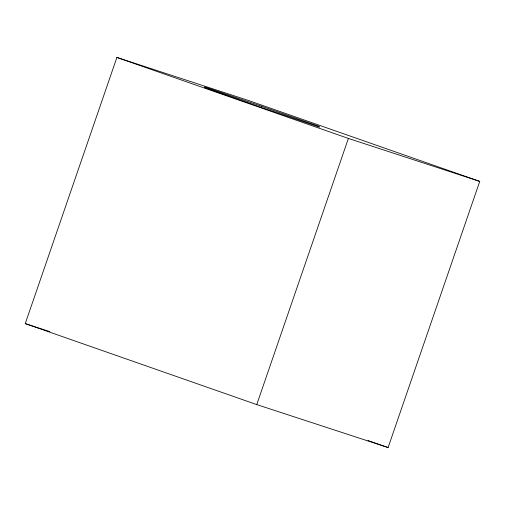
<?xml version="1.0" encoding="UTF-8"?>
<svg xmlns="http://www.w3.org/2000/svg" width="505" height="505" viewBox="0 0 505 505"><rect width="100%" height="100%" fill="white"/><g stroke="black" fill="none" stroke-linecap="round" stroke-linejoin="round"><path stroke-width="0.76" d="M25.25 323.604L116.895 57.444L248.252 100.413L479.75 181.396L388.105 447.556L256.748 404.587L25.25 323.604L49.881 331.659M261.034 107.704L261.546 106.214L318.958 126.294L319.45 127.109L262.531 107.843L205.118 87.756L204.626 86.942L261.546 106.214M256.748 404.587L348.393 138.433L479.75 181.396M116.895 57.444L348.393 138.433M368.006 440.524L388.105 447.556"/></g></svg>
